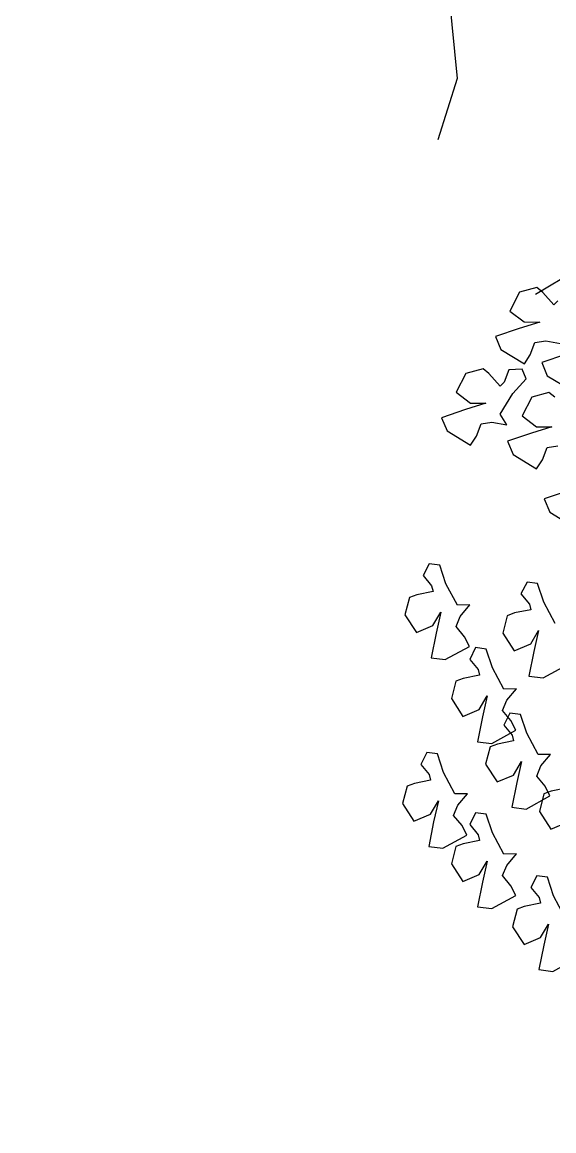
# Model space of a CAD drawing. Header units: inches. Extents: x 99023 to 109265, y 17199 to 18675.
# Drawn here: x 103458.46 to 103462.65, y 18109.16 to 18117.88 of the extents above; entities that cross this region are included whole.
import ezdxf

# ---------------------------------------------------------------- set-up
doc = ezdxf.new("R2010")
doc.units = ezdxf.units.IN
doc.layers.get('0').update_dxf_attribs({"color": 255})
doc.layers.add('HAT', color=8, linetype='Continuous')

# ---------------------------------------------------------------- blocks, each defined once
blk = doc.blocks.new('RTHTRHTRJ')
at = {"layer": 'HAT', "linetype": 'ByBlock'}
h = blk.add_hatch(dxfattribs=at)
h.set_pattern_fill('ANSI37', color=256, scale=15)
h.set_pattern_definition([(45, (-247990.6225, -54534.0869), (-1.325825215, 1.325825215), []), (135, (-247990.6225, -54534.0869), (-1.325825215, -1.325825215), [])])
h.paths.add_polyline_path([(103395.3441, 17979.4388), (103410.3441, 17979.4388), (103410.3441, 17988.4388), (103395.3441, 17988.4388)])
edge = h.paths.add_edge_path()
edge.add_arc((103590.3441, 18066.4388), 6, 0, 360)
edge = h.paths.add_edge_path()
edge.add_arc((103434.3441, 18066.4388), 6, 0, 360)
edge = h.paths.add_edge_path()
edge.add_arc((103590.3441, 18175.9388), 6, 0, 360)
edge = h.paths.add_edge_path()
edge.add_arc((103434.3441, 18175.9388), 6, 0, 360)
edge = h.paths.add_edge_path()
edge.add_arc((103962.3441, 17926.6054), 6, 0, 360)
edge = h.paths.add_edge_path()
edge.add_arc((103962.3441, 17769.4388), 6, 0, 360)
edge = h.paths.add_edge_path()
edge.add_arc((103737.559, 17769.4388), 6, 0, 360)
edge = h.paths.add_edge_path()
edge.add_arc((103879.8441, 17851.9388), 6, 0, 360)
edge = h.paths.add_edge_path()
edge.add_arc((103756.8826, 17851.9388), 6, 0, 360)
edge = h.paths.add_edge_path()
edge.add_arc((103657.8441, 17851.9388), 6, 0, 360)
h.paths.add_polyline_path([(103884.3441, 17979.4388), (103866.3441, 17979.4388), (103866.3441, 17988.4388), (103884.3441, 17988.4388)])
h.paths.add_polyline_path([(103743.3826, 17979.4388), (103761.3826, 17979.4388), (103761.3826, 17988.4388), (103743.3826, 17988.4388)])
h.paths.add_polyline_path([(103578.3441, 17979.4388), (103593.3441, 17979.4388), (103593.3441, 17988.4388), (103578.3441, 17988.4388)])
h.paths.add_polyline_path([(103395.3441, 17847.4388), (103410.3441, 17847.4388), (103410.3441, 17856.4388), (103395.3441, 17856.4388)])
h.paths.add_polyline_path([(103578.3441, 17862.4388), (103578.3441, 17847.4388), (103587.3441, 17847.4388), (103587.3441, 17862.4388)])
h.paths.add_polyline_path([(103875.3441, 18261.4388), (103875.3441, 18243.4388), (103884.3441, 18243.4388), (103884.3441, 18261.4388)])
h.paths.add_polyline_path([(103752.3826, 18261.4388), (103752.3826, 18243.4388), (103761.3826, 18243.4388), (103761.3826, 18261.4388)])
h.paths.add_polyline_path([(103578.3441, 18258.4388), (103578.3441, 18243.4388), (103587.3441, 18243.4388), (103587.3441, 18258.4388)])
h.paths.add_polyline_path([(103494.3441, 18258.4388), (103494.3441, 18243.4388), (103503.3441, 18243.4388), (103503.3441, 18258.4388)])
h.paths.add_polyline_path([(103311.3441, 18258.4388), (103311.3441, 18243.4388), (103320.3441, 18243.4388), (103320.3441, 18258.4388)])
h.paths.add_polyline_path([(103197.3441, 18171.4388), (103215.3441, 18171.4388), (103215.3441, 18180.4388), (103197.3441, 18180.4388)])
h.paths.add_polyline_path([(103206.3441, 18006.4388), (103206.3441, 17991.4388), (103215.3441, 17991.4388), (103215.3441, 18006.4388)])
h.paths.add_polyline_path([(103206.3441, 17862.4388), (103206.3441, 17847.4388), (103215.3441, 17847.4388), (103215.3441, 17862.4388)])
h.paths.add_polyline_path([(103020.3441, 17862.4388), (103020.3441, 17847.4388), (103029.3441, 17847.4388), (103029.3441, 17862.4388)])
h.paths.add_polyline_path([(103020.3441, 18006.4388), (103020.3441, 17991.4388), (103029.3441, 17991.4388), (103029.3441, 18006.4388)])
h.paths.add_polyline_path([(103020.3441, 18189.4388), (103020.3441, 18171.4388), (103029.3441, 18171.4388), (103029.3441, 18189.4388)])
h.paths.add_polyline_path([(103020.3441, 18414.4388), (103020.3441, 18399.4388), (103029.3441, 18399.4388), (103029.3441, 18414.4388)])
h.paths.add_polyline_path([(103311.3441, 18405.4388), (103326.3441, 18405.4388), (103326.3441, 18414.4388), (103311.3441, 18414.4388)])
h.paths.add_polyline_path([(103200.3441, 18405.4388), (103215.3441, 18405.4388), (103215.3441, 18414.4388), (103200.3441, 18414.4388)])
h.paths.add_polyline_path([(103488.3441, 18405.4388), (103503.3441, 18405.4388), (103503.3441, 18414.4388), (103488.3441, 18414.4388)])
h.paths.add_polyline_path([(103578.3441, 18405.4388), (103593.3441, 18405.4388), (103593.3441, 18414.4388), (103578.3441, 18414.4388)])
h.paths.add_polyline_path([(103869.3441, 18405.4388), (103884.3441, 18405.4388), (103884.3441, 18414.4388), (103869.3441, 18414.4388)])
h.paths.add_polyline_path([(103746.3826, 18405.4388), (103761.3826, 18405.4388), (103761.3826, 18414.4388), (103746.3826, 18414.4388)])
blk = doc.blocks.new('z_115')
at = {"color": 86, "linetype": 'Continuous'}
for p, q in [((-400.99, -224.64), (-395.47, -279.28)), ((-395.47, -279.28), (-403.17, -303.62)), ((-348.35, -355.5), (-364.36, -365.11))]:
    blk.add_line(p, q, dxfattribs=at)
blk = doc.blocks.new('z_75')
at = {"color": 16, "linetype": 'Continuous'}
for p, q in [((-366, 324.5), (-375.6, 305.7)), ((-348.6, 329.3), (-366, 324.5)), ((-342.6, 324.3), (-348.6, 329.3)), ((-331.5, 311.8), (-342.6, 324.3)), ((-327.3, 315.9), (-331.5, 311.8)), ((-375.6, 305.7), (-361.3, 294.7)), ((-345.6, 294.6), (-366.3, 288.2)), ((-361.3, 294.7), (-345.6, 294.6)), ((-366.3, 288.2), (-390.2, 280.1)), ((-390.2, 280.1), (-384.6, 266.9)), ((-355.1, 261.7), (-350.6, 274)), ((-350.6, 274), (-339.6, 275.6)), ((-339.6, 275.6), (-324.8, 273)), ((-384.6, 266.9), (-361, 252.6)), ((-361, 252.6), (-355.1, 261.7)), ((-319.6, 261.9), (-343.5, 253.9)), ((-402.6, 247.8), (-420, 243)), ((-396.6, 242.8), (-402.6, 247.8)), ((-376.8, 246.7), (-381.3, 234.4)), ((-363.4, 247.4), (-376.8, 246.7)), ((-359.3, 237.5), (-363.4, 247.4)), ((-343.5, 253.9), (-338, 240.6)), ((-420, 243), (-429.6, 224.1)), ((-385.5, 230.3), (-396.6, 242.8)), ((-381.3, 234.4), (-385.5, 230.3)), ((-372.5, 222.8), (-359.3, 237.5)), ((-338, 240.6), (-314.4, 226.4)), ((-429.6, 224.1), (-415.3, 213.2)), ((-385.3, 202.2), (-372.5, 222.8)), ((-336.3, 224), (-353.7, 219.3)), ((-330.3, 219.1), (-336.3, 224)), ((-399.6, 213.1), (-420.3, 206.7)), ((-415.3, 213.2), (-399.6, 213.1)), ((-353.7, 219.3), (-363.3, 200.4)), ((-420.3, 206.7), (-444.2, 198.6)), ((-378.8, 191.4), (-385.3, 202.2)), ((-363.3, 200.4), (-349, 189.5)), ((-444.2, 198.6), (-438.6, 185.4)), ((-409.2, 180.1), (-404.6, 192.5)), ((-404.6, 192.5), (-393.6, 194)), ((-393.6, 194), (-378.8, 191.4)), ((-333.3, 189.4), (-354, 182.9)), ((-349, 189.5), (-333.3, 189.4)), ((-438.6, 185.4), (-415.1, 171.1)), ((-415.1, 171.1), (-409.2, 180.1)), ((-354, 182.9), (-377.9, 174.9)), ((-377.9, 174.9), (-372.3, 161.6)), ((-342.9, 156.4), (-338.3, 168.7)), ((-338.3, 168.7), (-327.3, 170.3)), ((-372.3, 161.6), (-348.8, 147.4)), ((-348.8, 147.4), (-342.9, 156.4)), ((-317.1, 125.1), (-341.1, 117)), ((-341.1, 117), (-335.5, 103.8)), ((-335.5, 103.8), (-311.9, 89.5)), ((-456.6, 51.9), (-462.7, 40)), ((-446, 50.5), (-456.6, 51.9)), ((-439.8, 31.7), (-446, 50.5)), ((-462.7, 40), (-454.3, 29.9)), ((-358.4, 33.5), (-364.5, 21.6)), ((-347.7, 32.1), (-358.4, 33.5)), ((-452.8, 24.2), (-469.2, 20.9)), ((-454.3, 29.9), (-452.8, 24.2)), ((-428.4, 10.3), (-439.8, 31.7)), ((-341.6, 13.3), (-347.7, 32.1)), ((-476.5, 18.2), (-481.1, 0.7)), ((-469.2, 20.9), (-476.5, 18.2)), ((-364.5, 21.6), (-356, 11.4)), ((-356, 11.4), (-354.6, 5.8)), ((-330.1, -8.1), (-341.6, 13.3)), ((-481.1, 0.7), (-469.5, -17.1)), ((-452.9, -10.1), (-445, 3.4)), ((-445, 3.4), (-449.8, -17.7)), ((-415.8, 10.6), (-428.4, 10.3)), ((-425.5, -0.9), (-415.8, 10.6)), ((-370.9, 2.5), (-378.3, -0.3)), ((-354.6, 5.8), (-370.9, 2.5)), ((-469.5, -17.1), (-452.9, -10.1)), ((-429.6, -11.2), (-425.5, -0.9)), ((-378.3, -0.3), (-382.8, -17.8)), ((-449.8, -17.7), (-454.7, -42.5)), ((-421.2, -21.4), (-429.6, -11.2)), ((-416.3, -31), (-421.2, -21.4)), ((-382.8, -17.8), (-371.3, -35.5)), ((-354.7, -28.6), (-346.7, -15)), ((-346.7, -15), (-351.5, -36.1)), ((-440.5, -44.3), (-416.3, -31)), ((-410, -32.3), (-416, -44.2)), ((-399.3, -33.7), (-410, -32.3)), ((-371.3, -35.5), (-354.7, -28.6)), ((-454.7, -42.5), (-440.5, -44.3)), ((-416, -44.2), (-407.6, -54.3)), ((-393.1, -52.5), (-399.3, -33.7)), ((-351.5, -36.1), (-356.5, -60.9)), ((-407.6, -54.3), (-406.1, -60)), ((-381.7, -73.9), (-393.1, -52.5)), ((-342.2, -62.7), (-318.1, -49.4)), ((-429.8, -66), (-434.4, -83.5)), ((-422.5, -63.3), (-429.8, -66)), ((-406.1, -60), (-422.5, -63.3)), ((-356.5, -60.9), (-342.2, -62.7)), ((-369.1, -73.6), (-381.7, -73.9)), ((-378.8, -85.1), (-369.1, -73.6)), ((-434.4, -83.5), (-422.9, -101.3)), ((-406.3, -94.3), (-398.3, -80.8)), ((-398.3, -80.8), (-403.1, -101.9)), ((-383, -95.4), (-378.8, -85.1)), ((-422.9, -101.3), (-406.3, -94.3)), ((-374.5, -105.6), (-383, -95.4)), ((-375.6, -98.2), (-381.6, -110.1)), ((-364.9, -99.5), (-375.6, -98.2)), ((-358.7, -118.3), (-364.9, -99.5)), ((-403.1, -101.9), (-408.1, -126.7)), ((-381.6, -110.1), (-373.2, -120.2)), ((-369.7, -115.2), (-374.5, -105.6)), ((-393.8, -128.5), (-369.7, -115.2)), ((-373.2, -120.2), (-371.8, -125.8)), ((-347.3, -139.7), (-358.7, -118.3)), ((-408.1, -126.7), (-393.8, -128.5)), ((-395.5, -131.9), (-400, -149.4)), ((-388.1, -129.1), (-395.5, -131.9)), ((-371.8, -125.8), (-388.1, -129.1)), ((-459.1, -137.6), (-465.1, -149.5)), ((-448.4, -138.9), (-459.1, -137.6)), ((-442.2, -157.8), (-448.4, -138.9)), ((-334.8, -139.5), (-347.3, -139.7)), ((-344.4, -151), (-334.8, -139.5)), ((-465.1, -149.5), (-456.7, -159.6)), ((-400, -149.4), (-388.5, -167.1)), ((-371.9, -160.2), (-363.9, -146.6)), ((-363.9, -146.6), (-368.7, -167.8)), ((-348.6, -161.3), (-344.4, -151)), ((-455.2, -165.2), (-471.6, -168.6)), ((-456.7, -159.6), (-455.2, -165.2)), ((-430.8, -179.1), (-442.2, -157.8)), ((-388.5, -167.1), (-371.9, -160.2)), ((-340.1, -171.4), (-348.6, -161.3)), ((-478.9, -171.3), (-483.5, -188.8)), ((-471.6, -168.6), (-478.9, -171.3)), ((-368.7, -167.8), (-373.7, -192.5)), ((-334.1, -176.5), (-341.4, -179.2)), ((-335.3, -181), (-340.1, -171.4)), ((-317.7, -173.1), (-334.1, -176.5)), ((-483.5, -188.8), (-472, -206.5)), ((-455.4, -199.6), (-447.4, -186.1)), ((-447.4, -186.1), (-452.2, -207.2)), ((-418.2, -178.9), (-430.8, -179.1)), ((-427.9, -190.4), (-418.2, -178.9)), ((-359.4, -194.3), (-335.3, -181)), ((-341.4, -179.2), (-346, -196.7)), ((-472, -206.5), (-455.4, -199.6)), ((-432.1, -200.7), (-427.9, -190.4)), ((-410, -198.1), (-416, -210)), ((-399.3, -199.4), (-410, -198.1)), ((-393.1, -218.3), (-399.3, -199.4)), ((-373.7, -192.5), (-359.4, -194.3)), ((-346, -196.7), (-334.4, -214.5)), ((-452.2, -207.2), (-457.2, -231.9)), ((-423.6, -210.8), (-432.1, -200.7)), ((-418.8, -220.4), (-423.6, -210.8)), ((-416, -210), (-407.6, -220.1)), ((-334.4, -214.5), (-317.8, -207.5)), ((-442.9, -233.7), (-418.8, -220.4)), ((-407.6, -220.1), (-406.1, -225.8)), ((-381.7, -239.7), (-393.1, -218.3)), ((-457.2, -231.9), (-442.9, -233.7)), ((-429.8, -231.8), (-434.4, -249.3)), ((-422.5, -229.1), (-429.8, -231.8)), ((-406.1, -225.8), (-422.5, -229.1)), ((-369.1, -239.4), (-381.7, -239.7)), ((-378.8, -250.9), (-369.1, -239.4)), ((-434.4, -249.3), (-422.9, -267.1)), ((-406.3, -260.1), (-398.3, -246.6)), ((-398.3, -246.6), (-403.1, -267.7)), ((-383, -261.2), (-378.8, -250.9)), ((-422.9, -267.1), (-406.3, -260.1)), ((-374.5, -271.3), (-383, -261.2)), ((-348.5, -261.3), (-354.6, -273.2)), ((-337.9, -262.6), (-348.5, -261.3)), ((-331.7, -281.5), (-337.9, -262.6)), ((-403.1, -267.7), (-408.1, -292.5)), ((-369.7, -281), (-374.5, -271.3)), ((-354.6, -273.2), (-346.2, -283.3)), ((-393.8, -294.3), (-369.7, -281)), ((-344.7, -288.9), (-361.1, -292.3)), ((-346.2, -283.3), (-344.7, -288.9)), ((-320.3, -302.8), (-331.7, -281.5)), ((-408.1, -292.5), (-393.8, -294.3)), ((-368.4, -295), (-373, -312.5)), ((-361.1, -292.3), (-368.4, -295)), ((-344.8, -323.3), (-336.9, -309.8)), ((-336.9, -309.8), (-341.6, -330.9)), ((-373, -312.5), (-361.4, -330.2)), ((-361.4, -330.2), (-344.8, -323.3)), ((-341.6, -330.9), (-346.6, -355.6)), ((-332.4, -357.4), (-308.2, -344.1)), ((-346.6, -355.6), (-332.4, -357.4))]:
    blk.add_line(p, q, dxfattribs=at)
blk = doc.blocks.new('FEWFEWFEWF')
at = {"layer": 'HAT', "linetype": 'ByBlock'}
h = blk.add_hatch(dxfattribs=at)
h.set_pattern_fill('ANSI37', color=256, scale=15)
h.set_pattern_definition([(45, (-245054.2629, -54534.0869), (-1.325825215, 1.325825215), []), (135, (-245054.2629, -54534.0869), (-1.325825215, -1.325825215), [])])
h.paths.add_polyline_path([(106331.70369, 17979.43877), (106346.70369, 17979.43877), (106346.70369, 17988.43877), (106331.70369, 17988.43877)])
edge = h.paths.add_edge_path()
edge.add_arc((106526.70369, 18066.43877), 6, 0, 360)
edge = h.paths.add_edge_path()
edge.add_arc((106370.70369, 18066.43877), 6, 0, 360)
edge = h.paths.add_edge_path()
edge.add_arc((106526.70369, 18175.93877), 6, 0, 360)
edge = h.paths.add_edge_path()
edge.add_arc((106370.70369, 18175.93877), 6, 0, 360)
edge = h.paths.add_edge_path()
edge.add_arc((106898.70369, 17926.60544), 6, 0, 360)
edge = h.paths.add_edge_path()
edge.add_arc((106898.70369, 17769.43877), 6, 0, 360)
edge = h.paths.add_edge_path()
edge.add_arc((106673.91863, 17769.43877), 6, 0, 360)
edge = h.paths.add_edge_path()
edge.add_arc((106816.20369, 17851.93877), 6, 0, 360)
edge = h.paths.add_edge_path()
edge.add_arc((106693.24221, 17851.93877), 6, 0, 360)
edge = h.paths.add_edge_path()
edge.add_arc((106594.20369, 17851.93877), 6, 0, 360)
h.paths.add_polyline_path([(106820.70369, 17979.43877), (106802.70369, 17979.43877), (106802.70369, 17988.43877), (106820.70369, 17988.43877)])
h.paths.add_polyline_path([(106679.74221, 17979.43877), (106697.74221, 17979.43877), (106697.74221, 17988.43877), (106679.74221, 17988.43877)])
h.paths.add_polyline_path([(106514.70369, 17979.43877), (106529.70369, 17979.43877), (106529.70369, 17988.43877), (106514.70369, 17988.43877)])
h.paths.add_polyline_path([(106331.70369, 17847.43877), (106346.70369, 17847.43877), (106346.70369, 17856.43877), (106331.70369, 17856.43877)])
h.paths.add_polyline_path([(106514.70369, 17862.43877), (106514.70369, 17847.43877), (106523.70369, 17847.43877), (106523.70369, 17862.43877)])
h.paths.add_polyline_path([(106811.70369, 18261.43877), (106811.70369, 18243.43877), (106820.70369, 18243.43877), (106820.70369, 18261.43877)])
h.paths.add_polyline_path([(106688.74221, 18261.43877), (106688.74221, 18243.43877), (106697.74221, 18243.43877), (106697.74221, 18261.43877)])
h.paths.add_polyline_path([(106514.70369, 18258.43877), (106514.70369, 18243.43877), (106523.70369, 18243.43877), (106523.70369, 18258.43877)])
h.paths.add_polyline_path([(106430.70369, 18258.43877), (106430.70369, 18243.43877), (106439.70369, 18243.43877), (106439.70369, 18258.43877)])
h.paths.add_polyline_path([(106247.70369, 18258.43877), (106247.70369, 18243.43877), (106256.70369, 18243.43877), (106256.70369, 18258.43877)])
h.paths.add_polyline_path([(106133.70369, 18171.43877), (106151.70369, 18171.43877), (106151.70369, 18180.43877), (106133.70369, 18180.43877)])
h.paths.add_polyline_path([(106142.70369, 18006.43877), (106142.70369, 17991.43877), (106151.70369, 17991.43877), (106151.70369, 18006.43877)])
h.paths.add_polyline_path([(106142.70369, 17862.43877), (106142.70369, 17847.43877), (106151.70369, 17847.43877), (106151.70369, 17862.43877)])
h.paths.add_polyline_path([(105956.70369, 17862.43877), (105956.70369, 17847.43877), (105965.70369, 17847.43877), (105965.70369, 17862.43877)])
h.paths.add_polyline_path([(105956.70369, 18006.43877), (105956.70369, 17991.43877), (105965.70369, 17991.43877), (105965.70369, 18006.43877)])
h.paths.add_polyline_path([(105956.70369, 18189.43877), (105956.70369, 18171.43877), (105965.70369, 18171.43877), (105965.70369, 18189.43877)])
h.paths.add_polyline_path([(105956.70369, 18414.43877), (105956.70369, 18399.43877), (105965.70369, 18399.43877), (105965.70369, 18414.43877)])
h.paths.add_polyline_path([(106247.70369, 18405.43877), (106262.70369, 18405.43877), (106262.70369, 18414.43877), (106247.70369, 18414.43877)])
h.paths.add_polyline_path([(106136.70369, 18405.43877), (106151.70369, 18405.43877), (106151.70369, 18414.43877), (106136.70369, 18414.43877)])
h.paths.add_polyline_path([(106424.70369, 18405.43877), (106439.70369, 18405.43877), (106439.70369, 18414.43877), (106424.70369, 18414.43877)])
h.paths.add_polyline_path([(106514.70369, 18405.43877), (106529.70369, 18405.43877), (106529.70369, 18414.43877), (106514.70369, 18414.43877)])
h.paths.add_polyline_path([(106805.70369, 18405.43877), (106820.70369, 18405.43877), (106820.70369, 18414.43877), (106805.70369, 18414.43877)])
h.paths.add_polyline_path([(106682.74221, 18405.43877), (106697.74221, 18405.43877), (106697.74221, 18414.43877), (106682.74221, 18414.43877)])
for name, p, xscale, yscale, zscale in [('z_115', (106406.09091, 18122.97789), 0.01982994797082152, 0.01982994797082152, 0.01982994797082152), ('z_75', (106401.60759, 18113.21244), 0.00783911347027785, 0.00783911347027785, 0.00783911347027785)]:
    blk.add_blockref(name, p, dxfattribs=dict(xscale=xscale, yscale=yscale, zscale=zscale))

msp = doc.modelspace()

# ---------------------------------------------------------------- block references
at = {"color": 18, "lineweight": -2, "true_color": 0x000000}
for name, p in [('FEWFEWFEWF', (-2936.3595857, 0)), ('RTHTRHTRJ', (0, 0))]:
    msp.add_blockref(name, p, dxfattribs=at)

doc.saveas('drawing.dxf')
